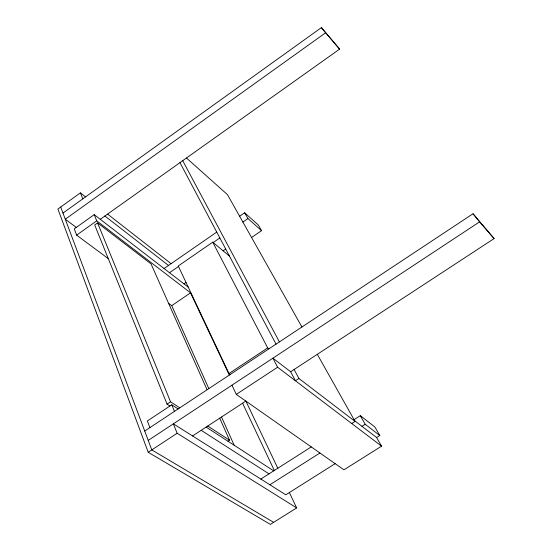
<?xml version="1.0" encoding="UTF-8"?>
<svg xmlns="http://www.w3.org/2000/svg" width="552" height="552" viewBox="0 0 552 552"><rect width="100%" height="100%" fill="white"/><g stroke="black" fill="none" stroke-linecap="round" stroke-linejoin="round"><path stroke-width="0.83" d="M85.546 196.885L80.399 192.869L57.912 209.042L148.198 452.274L270.37 524.4L296.665 507.909L289.365 492.55M62.983 213.079L321.416 27.6L339.618 49.121L100.257 219.31M339.618 49.121L325.625 32.775L65.281 219.213L76.273 227.431M188.239 287.157L94.213 214.645L74.251 228.873L76.631 235.138L108.289 258.619M76.631 235.138L96.738 220.841L190.537 292.829L229.315 375.063M207.083 389.781L151.02 263.863L97.587 222.925L94.702 224.974L167.07 404.147L169.94 406.003M164.075 268.52L216.736 232.082M239.616 216.253L244.633 212.782L258.219 224.871L261.551 230.646L251.574 237.498M229.446 256.1L212.741 242.169L178.248 265.988L229.004 373.538L230.26 374.442M169.505 272.709L178.489 266.499M213.189 242.542L219.841 237.953M242.88 222.049L247.931 218.557L261.551 230.646M223.105 250.808L225.699 249.021M183.982 283.873L186.031 282.472M168.608 303.358L171.734 305.677L190.537 292.829M167.07 404.147L170.554 401.828L179.8 407.838M178.151 408.935L171.769 404.795L147.377 420.976L149.909 427.627M229.004 373.538L267.679 347.926L268.9 348.864M144.727 431.05L473.023 213.755L494.088 238.588L290.656 371.758L272.909 358.179L277.608 367.232L381.549 446.168L343.944 469.821L236.29 394.383L231.964 385.179M148.233 440.406L479.605 221.849L494.088 238.588M148.198 452.274L177.144 433.251L296.665 507.909M236.29 394.383L277.608 367.232M192.565 435.963L245.854 401.083M351.721 423.515L355.046 421.404L298.915 378.472L295.417 380.749L290.656 371.758M227.935 441.207L229.522 440.179L219.73 418.181M260.834 479.06L311.266 446.92M354.06 419.644L360.304 415.67L374.863 426.965L379.783 435.487L376.581 437.508L354.681 420.748M269.887 484.773L319.932 452.999M361.953 426.316L365.203 424.253L379.783 435.487M335.147 463.659L285.784 494.813L173.356 423.832L177.144 433.251M273.64 522.351L151.8 449.908L60.713 207.028M201.19 430.318L268.996 473.857M206.137 427.075L273.688 470.87M207.752 426.02L229.522 440.179M104.887 216.011L168.505 265.464M107.585 214.093L171.085 263.677M186.466 158.01L227.452 194.628L301.93 326.998M321.416 27.6L325.625 32.775M473.023 213.755L479.605 221.849M376.581 437.508L381.549 446.168M244.633 212.782L247.931 218.557M360.304 415.67L365.203 424.253M317.303 354.315L355.046 421.404M182.719 160.673L279.409 341.909M294.119 369.488L298.915 378.472M179.98 162.626L276.041 344.137M212.741 242.169L267.679 347.926M245.902 401.118L277.808 468.241M242.59 403.215L274.31 470.47M171.734 305.677L208.835 388.622M221.531 417.001L234.158 445.243M94.213 214.645L96.738 220.841M97.587 222.925L170.554 401.828M171.769 404.795L174.453 411.378M80.399 192.869L82.807 198.851"/></g></svg>
